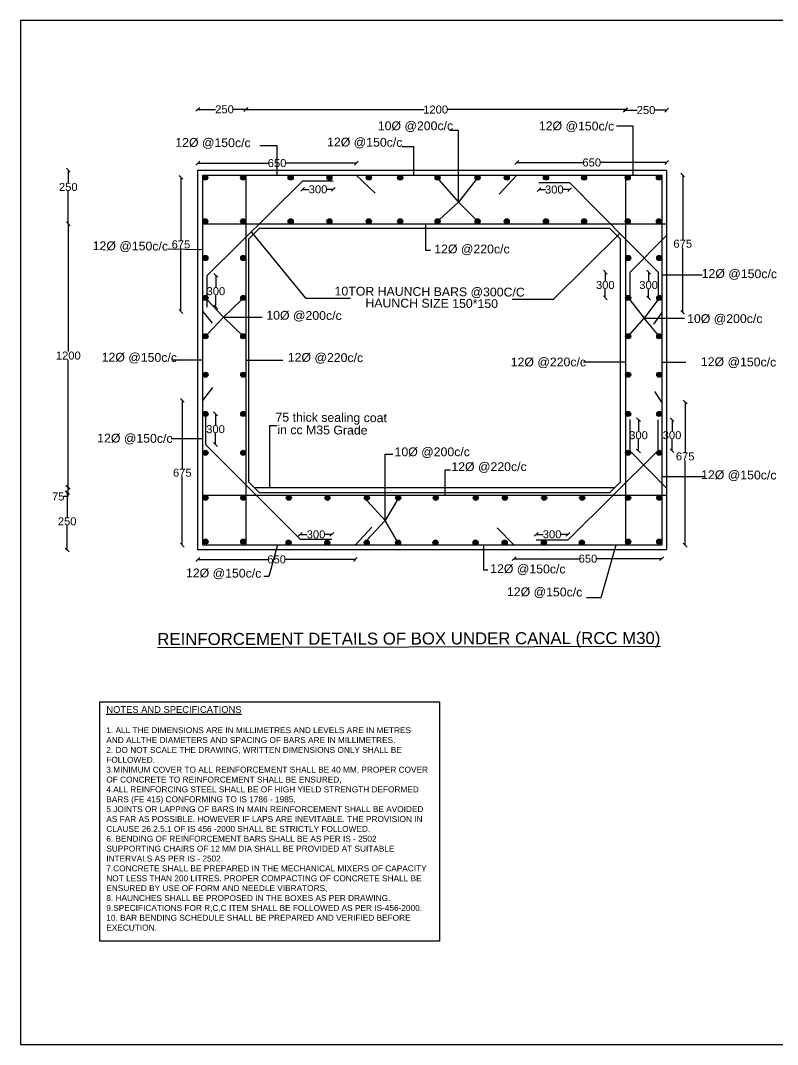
# Model space of a CAD drawing. Header units: millimetres. Extents: x 5124 to 6568637, y 2311 to 91879094.
# Drawn here: x 3724568 to 3743489, y 45933165 to 45958749 of the extents above; entities that cross this region are included whole.
import ezdxf

# ---------------------------------------------------------------- set-up
doc = ezdxf.new("R2010")
doc.units = ezdxf.units.MM
doc.header["$MEASUREMENT"] = 0
for name, color, linetype in [('DIMENSION', 7, 'Continuous'), ('DRAWING', 7, 'Continuous'), ('TEXT', 7, 'Continuous')]:
    doc.layers.add(name, color=color, linetype=linetype)
doc.styles.get("Standard").update_dxf_attribs({"font": 'arial.ttf', "height": 200})
doc.dimstyles.get("Standard").update_dxf_attribs({"dimtxt": 200, "dimasz": 110, "dimexe": 0.18, "dimexo": 0.0625, "dimgap": 0.09, "dimtad": 0, "dimtih": 1, "dimtoh": 1, "dimdec": 0, "dimzin": 0, "dimdsep": 46, "dimtxsty": 'Standard', "dimblk": 'OBLIQUE', "dimcen": 0.09, "dimse1": 1, "dimse2": 1, "dimadec": 0, "dimazin": 0, "dimtfac": 1, "dimtdec": 0, "dimtofl": 0, "dimtmove": 0, "dimatfit": 3, "dimfxl": 1, "dimtolj": 1, "dimtzin": 0, "dimarcsym": 0})

# ---------------------------------------------------------------- blocks, each defined once
blk = doc.blocks.new('_Oblique')
at = {"color": 0, "linetype": 'ByBlock', "lineweight": -2}
blk.add_line((-0.5, -0.5), (0.5, 0.5), dxfattribs=at)
blk = doc.blocks.new('*D65')
at = {"layer": 'Defpoints', "color": 0, "transparency": 16777216}
for p in [(3732960, 45955185), (3729002, 45955008), (3732960, 45954887)]:
    blk.add_point(p, dxfattribs=at)
at = {"layer": 'DIMENSION', "color": 0, "lineweight": -2, "transparency": 16777216}
for p, q in [((3729002, 45955185), (3730760, 45955185)), ((3732960, 45955185), (3731202, 45955185))]:
    blk.add_line(p, q, dxfattribs=at)
at = {"layer": 'DIMENSION', "color": 0, "lineweight": -2, "transparency": 16777216, "xscale": 95, "yscale": 95, "zscale": 95, "rotation": 180}
blk.add_blockref('_Oblique', (3729002, 45955185), dxfattribs=at)
at = {"layer": 'DIMENSION', "color": 0, "lineweight": -2, "transparency": 16777216, "xscale": 95, "yscale": 95, "zscale": 95}
blk.add_blockref('_Oblique', (3732960, 45955185), dxfattribs=at)
at = {"layer": 'DIMENSION', "color": 0, "transparency": 16777216, "insert": (3730981, 45955185), "char_height": 200, "attachment_point": 5}
blk.add_mtext('\\A1;650', dxfattribs=at)
blk = doc.blocks.new('*D66')
at = {"layer": 'Defpoints', "color": 0, "transparency": 16777216}
for p in [(3731622, 45954741), (3732387, 45954741), (3732387, 45954530)]:
    blk.add_point(p, dxfattribs=at)
at = {"layer": 'DIMENSION', "color": 0, "lineweight": -2, "transparency": 16777216}
for p, q in [((3731622, 45954530), (3731784, 45954530)), ((3732387, 45954530), (3732225, 45954530))]:
    blk.add_line(p, q, dxfattribs=at)
at = {"layer": 'DIMENSION', "color": 0, "lineweight": -2, "transparency": 16777216, "xscale": 95, "yscale": 95, "zscale": 95, "rotation": 180}
blk.add_blockref('_Oblique', (3731622, 45954530), dxfattribs=at)
at = {"layer": 'DIMENSION', "color": 0, "lineweight": -2, "transparency": 16777216, "xscale": 95, "yscale": 95, "zscale": 95}
blk.add_blockref('_Oblique', (3732387, 45954530), dxfattribs=at)
at = {"layer": 'DIMENSION', "color": 0, "transparency": 16777216, "insert": (3732005, 45954530), "char_height": 200, "attachment_point": 5}
blk.add_mtext('\\A1;300', dxfattribs=at)
blk = doc.blocks.new('*D67')
at = {"layer": 'Defpoints', "color": 0, "transparency": 16777216}
for p in [(3729124, 45954829), (3728579, 45951478), (3729124, 45951478)]:
    blk.add_point(p, dxfattribs=at)
at = {"layer": 'DIMENSION', "color": 0, "lineweight": -2, "transparency": 16777216}
for p, q in [((3728579, 45954829), (3728579, 45953256)), ((3728579, 45951478), (3728579, 45953051))]:
    blk.add_line(p, q, dxfattribs=at)
at = {"layer": 'DIMENSION', "color": 0, "lineweight": -2, "transparency": 16777216, "xscale": 95, "yscale": 95, "zscale": 95}
for p, rotation in [((3728579, 45954829), 90), ((3728579, 45951478), 270)]:
    blk.add_blockref('_Oblique', p, dxfattribs=dict(at, rotation=rotation))
at = {"layer": 'DIMENSION', "color": 0, "transparency": 16777216, "insert": (3728579, 45953154), "char_height": 200, "attachment_point": 5}
blk.add_mtext('\\A1;675', dxfattribs=at)
blk = doc.blocks.new('*D68')
at = {"layer": 'Defpoints', "color": 0, "transparency": 16777216}
for p in [(3729002, 45955008), (3725763, 45953668), (3729187, 45953668)]:
    blk.add_point(p, dxfattribs=at)
at = {"layer": 'DIMENSION', "color": 0, "lineweight": -2, "transparency": 16777216}
for p, q in [((3725763, 45955008), (3725763, 45954691)), ((3725763, 45953668), (3725763, 45954487))]:
    blk.add_line(p, q, dxfattribs=at)
at = {"layer": 'DIMENSION', "color": 0, "lineweight": -2, "transparency": 16777216, "xscale": 95, "yscale": 95, "zscale": 95}
for p, rotation in [((3725763, 45955008), 90), ((3725763, 45953668), 270)]:
    blk.add_blockref('_Oblique', p, dxfattribs=dict(at, rotation=rotation))
at = {"layer": 'DIMENSION', "color": 0, "transparency": 16777216, "insert": (3725763, 45954589), "char_height": 200, "attachment_point": 5}
blk.add_mtext('\\A1;250', dxfattribs=at)
blk = doc.blocks.new('*D69')
at = {"layer": 'Defpoints', "color": 0, "transparency": 16777216}
for p in [(3729124, 45953668), (3725763, 45947083), (3730410, 45947083)]:
    blk.add_point(p, dxfattribs=at)
at = {"layer": 'DIMENSION', "color": 0, "lineweight": -2, "transparency": 16777216}
for p, q in [((3725763, 45953668), (3725763, 45950478)), ((3725763, 45947083), (3725763, 45950274))]:
    blk.add_line(p, q, dxfattribs=at)
at = {"layer": 'DIMENSION', "color": 0, "lineweight": -2, "transparency": 16777216, "xscale": 95, "yscale": 95, "zscale": 95}
for p, rotation in [((3725763, 45953668), 90), ((3725763, 45947083), 270)]:
    blk.add_blockref('_Oblique', p, dxfattribs=dict(at, rotation=rotation))
at = {"layer": 'DIMENSION', "color": 0, "transparency": 16777216, "insert": (3725763, 45950376), "char_height": 200, "attachment_point": 5}
blk.add_mtext('\\A1;1200', dxfattribs=at)
blk = doc.blocks.new('*D70')
at = {"layer": 'Defpoints', "color": 0, "transparency": 16777216}
for p in [(3725749, 45946950), (3730692, 45947083), (3730692, 45946950)]:
    blk.add_point(p, dxfattribs=at)
at = {"layer": 'DIMENSION', "color": 0, "lineweight": -2, "transparency": 16777216}
for p, q in [((3725749, 45947083), (3725749, 45946950)), ((3725749, 45946950), (3725749, 45946855)), ((3725749, 45946855), (3725654, 45946855))]:
    blk.add_line(p, q, dxfattribs=at)
at = {"layer": 'DIMENSION', "color": 0, "lineweight": -2, "transparency": 16777216, "xscale": 95, "yscale": 95, "zscale": 95}
for p, rotation in [((3725749, 45947083), 90), ((3725749, 45946950), 270)]:
    blk.add_blockref('_Oblique', p, dxfattribs=dict(at, rotation=rotation))
at = {"layer": 'DIMENSION', "color": 0, "transparency": 16777216, "insert": (3725511, 45946855), "char_height": 200, "attachment_point": 5}
blk.add_mtext('\\A1;75', dxfattribs=at)
blk = doc.blocks.new('*D71')
at = {"layer": 'Defpoints', "color": 0, "transparency": 16777216}
for p in [(3730544, 45946950), (3725735, 45945521), (3730544, 45945521)]:
    blk.add_point(p, dxfattribs=at)
at = {"layer": 'DIMENSION', "color": 0, "lineweight": -2, "transparency": 16777216}
for p, q in [((3725735, 45946950), (3725735, 45946337)), ((3725735, 45945521), (3725735, 45946133))]:
    blk.add_line(p, q, dxfattribs=at)
at = {"layer": 'DIMENSION', "color": 0, "lineweight": -2, "transparency": 16777216, "xscale": 95, "yscale": 95, "zscale": 95}
for p, rotation in [((3725735, 45946950), 90), ((3725735, 45945521), 270)]:
    blk.add_blockref('_Oblique', p, dxfattribs=dict(at, rotation=rotation))
at = {"layer": 'DIMENSION', "color": 0, "transparency": 16777216, "insert": (3725735, 45946235), "char_height": 200, "attachment_point": 5}
blk.add_mtext('\\A1;250', dxfattribs=at)
blk = doc.blocks.new('*D72')
at = {"layer": 'Defpoints', "color": 0, "transparency": 16777216}
for p in [(3728613, 45949257), (3729124, 45949257), (3729124, 45945642)]:
    blk.add_point(p, dxfattribs=at)
at = {"layer": 'DIMENSION', "color": 0, "lineweight": -2, "transparency": 16777216}
for p, q in [((3728613, 45949257), (3728613, 45947552)), ((3728613, 45945642), (3728613, 45947347))]:
    blk.add_line(p, q, dxfattribs=at)
at = {"layer": 'DIMENSION', "color": 0, "lineweight": -2, "transparency": 16777216, "xscale": 95, "yscale": 95, "zscale": 95}
for p, rotation in [((3728613, 45949257), 90), ((3728613, 45945642), 270)]:
    blk.add_blockref('_Oblique', p, dxfattribs=dict(at, rotation=rotation))
at = {"layer": 'DIMENSION', "color": 0, "transparency": 16777216, "insert": (3728613, 45947449), "char_height": 200, "attachment_point": 5}
blk.add_mtext('\\A1;675', dxfattribs=at)
blk = doc.blocks.new('*D73')
at = {"layer": 'Defpoints', "color": 0, "transparency": 16777216}
for p in [(3729191, 45948920), (3729191, 45948154), (3729443, 45948154)]:
    blk.add_point(p, dxfattribs=at)
at = {"layer": 'DIMENSION', "color": 0, "lineweight": -2, "transparency": 16777216}
for p, q in [((3729443, 45948920), (3729443, 45948639)), ((3729443, 45948154), (3729443, 45948435))]:
    blk.add_line(p, q, dxfattribs=at)
at = {"layer": 'DIMENSION', "color": 0, "lineweight": -2, "transparency": 16777216, "xscale": 95, "yscale": 95, "zscale": 95}
for p, rotation in [((3729443, 45948920), 90), ((3729443, 45948154), 270)]:
    blk.add_blockref('_Oblique', p, dxfattribs=dict(at, rotation=rotation))
at = {"layer": 'DIMENSION', "color": 0, "transparency": 16777216, "insert": (3729443, 45948537), "char_height": 200, "attachment_point": 5}
blk.add_mtext('\\A1;300', dxfattribs=at)
blk = doc.blocks.new('*D74')
at = {"layer": 'Defpoints', "color": 0, "transparency": 16777216}
for p in [(3729002, 45945521), (3732937, 45945521), (3732937, 45945284)]:
    blk.add_point(p, dxfattribs=at)
at = {"layer": 'DIMENSION', "color": 0, "lineweight": -2, "transparency": 16777216}
for p, q in [((3729002, 45945284), (3730749, 45945284)), ((3732937, 45945284), (3731191, 45945284))]:
    blk.add_line(p, q, dxfattribs=at)
at = {"layer": 'DIMENSION', "color": 0, "lineweight": -2, "transparency": 16777216, "xscale": 95, "yscale": 95, "zscale": 95, "rotation": 180}
blk.add_blockref('_Oblique', (3729002, 45945284), dxfattribs=at)
at = {"layer": 'DIMENSION', "color": 0, "lineweight": -2, "transparency": 16777216, "xscale": 95, "yscale": 95, "zscale": 95}
blk.add_blockref('_Oblique', (3732937, 45945284), dxfattribs=at)
at = {"layer": 'DIMENSION', "color": 0, "transparency": 16777216, "insert": (3730970, 45945284), "char_height": 200, "attachment_point": 5}
blk.add_mtext('\\A1;650', dxfattribs=at)
blk = doc.blocks.new('*D75')
at = {"layer": 'Defpoints', "color": 0, "transparency": 16777216}
for p in [(3731560, 45945789), (3732349, 45945909), (3732349, 45945789)]:
    blk.add_point(p, dxfattribs=at)
at = {"layer": 'DIMENSION', "color": 0, "lineweight": -2, "transparency": 16777216}
for p, q in [((3731560, 45945909), (3731734, 45945909)), ((3732349, 45945909), (3732175, 45945909))]:
    blk.add_line(p, q, dxfattribs=at)
at = {"layer": 'DIMENSION', "color": 0, "lineweight": -2, "transparency": 16777216, "xscale": 95, "yscale": 95, "zscale": 95, "rotation": 180}
blk.add_blockref('_Oblique', (3731560, 45945909), dxfattribs=at)
at = {"layer": 'DIMENSION', "color": 0, "lineweight": -2, "transparency": 16777216, "xscale": 95, "yscale": 95, "zscale": 95}
blk.add_blockref('_Oblique', (3732349, 45945909), dxfattribs=at)
at = {"layer": 'DIMENSION', "color": 0, "transparency": 16777216, "insert": (3731955, 45945909), "char_height": 200, "attachment_point": 5}
blk.add_mtext('\\A1;300', dxfattribs=at)
blk = doc.blocks.new('*D76')
at = {"layer": 'Defpoints', "color": 0, "transparency": 16777216}
for p in [(3729233, 45952382), (3729233, 45951587), (3729452, 45951587)]:
    blk.add_point(p, dxfattribs=at)
at = {"layer": 'DIMENSION', "color": 0, "lineweight": -2, "transparency": 16777216}
for p, q in [((3729452, 45952382), (3729452, 45952087)), ((3729452, 45951587), (3729452, 45951882))]:
    blk.add_line(p, q, dxfattribs=at)
at = {"layer": 'DIMENSION', "color": 0, "lineweight": -2, "transparency": 16777216, "xscale": 95, "yscale": 95, "zscale": 95}
for p, rotation in [((3729452, 45952382), 90), ((3729452, 45951587), 270)]:
    blk.add_blockref('_Oblique', p, dxfattribs=dict(at, rotation=rotation))
at = {"layer": 'DIMENSION', "color": 0, "transparency": 16777216, "insert": (3729452, 45951985), "char_height": 200, "attachment_point": 5}
blk.add_mtext('\\A1;300', dxfattribs=at)
blk = doc.blocks.new('*D77')
at = {"layer": 'Defpoints', "color": 0, "transparency": 16777216}
for p in [(3737527, 45954698), (3738293, 45954698), (3738293, 45954524)]:
    blk.add_point(p, dxfattribs=at)
at = {"layer": 'DIMENSION', "color": 0, "lineweight": -2, "transparency": 16777216}
for p, q in [((3737527, 45954524), (3737689, 45954524)), ((3738293, 45954524), (3738131, 45954524))]:
    blk.add_line(p, q, dxfattribs=at)
at = {"layer": 'DIMENSION', "color": 0, "lineweight": -2, "transparency": 16777216, "xscale": 95, "yscale": 95, "zscale": 95, "rotation": 180}
blk.add_blockref('_Oblique', (3737527, 45954524), dxfattribs=at)
at = {"layer": 'DIMENSION', "color": 0, "lineweight": -2, "transparency": 16777216, "xscale": 95, "yscale": 95, "zscale": 95}
blk.add_blockref('_Oblique', (3738293, 45954524), dxfattribs=at)
at = {"layer": 'DIMENSION', "color": 0, "transparency": 16777216, "insert": (3737910, 45954524), "char_height": 200, "attachment_point": 5}
blk.add_mtext('\\A1;300', dxfattribs=at)
blk = doc.blocks.new('*D78')
at = {"layer": 'Defpoints', "color": 0, "transparency": 16777216}
for p in [(3740717, 45955200), (3736975, 45954887), (3740717, 45955008)]:
    blk.add_point(p, dxfattribs=at)
at = {"layer": 'DIMENSION', "color": 0, "lineweight": -2, "transparency": 16777216}
for p, q in [((3736975, 45955200), (3738625, 45955200)), ((3740717, 45955200), (3739068, 45955200))]:
    blk.add_line(p, q, dxfattribs=at)
at = {"layer": 'DIMENSION', "color": 0, "lineweight": -2, "transparency": 16777216, "xscale": 95, "yscale": 95, "zscale": 95, "rotation": 180}
blk.add_blockref('_Oblique', (3736975, 45955200), dxfattribs=at)
at = {"layer": 'DIMENSION', "color": 0, "lineweight": -2, "transparency": 16777216, "xscale": 95, "yscale": 95, "zscale": 95}
blk.add_blockref('_Oblique', (3740717, 45955200), dxfattribs=at)
at = {"layer": 'DIMENSION', "color": 0, "transparency": 16777216, "insert": (3738846, 45955200), "char_height": 200, "attachment_point": 5}
blk.add_mtext('\\A1;650', dxfattribs=at)
blk = doc.blocks.new('*D79')
at = {"layer": 'Defpoints', "color": 0, "transparency": 16777216}
for p in [(3740596, 45954887), (3740596, 45951456), (3741120, 45951456)]:
    blk.add_point(p, dxfattribs=at)
at = {"layer": 'DIMENSION', "color": 0, "lineweight": -2, "transparency": 16777216}
for p, q in [((3741120, 45954887), (3741120, 45953274)), ((3741120, 45951456), (3741120, 45953069))]:
    blk.add_line(p, q, dxfattribs=at)
at = {"layer": 'DIMENSION', "color": 0, "lineweight": -2, "transparency": 16777216, "xscale": 95, "yscale": 95, "zscale": 95}
for p, rotation in [((3741120, 45954887), 90), ((3741120, 45951456), 270)]:
    blk.add_blockref('_Oblique', p, dxfattribs=dict(at, rotation=rotation))
at = {"layer": 'DIMENSION', "color": 0, "transparency": 16777216, "insert": (3741120, 45953171), "char_height": 200, "attachment_point": 5}
blk.add_mtext('\\A1;675', dxfattribs=at)
blk = doc.blocks.new('*D80')
at = {"layer": 'Defpoints', "color": 0, "transparency": 16777216}
for p in [(3739797, 45948776), (3739799, 45947995), (3740015, 45947995)]:
    blk.add_point(p, dxfattribs=at)
at = {"layer": 'DIMENSION', "color": 0, "lineweight": -2, "transparency": 16777216}
for p, q in [((3740015, 45948776), (3740015, 45948488)), ((3740015, 45947995), (3740015, 45948283))]:
    blk.add_line(p, q, dxfattribs=at)
at = {"layer": 'DIMENSION', "color": 0, "lineweight": -2, "transparency": 16777216, "xscale": 95, "yscale": 95, "zscale": 95}
for p, rotation in [((3740015, 45948776), 90), ((3740015, 45947995), 270)]:
    blk.add_blockref('_Oblique', p, dxfattribs=dict(at, rotation=rotation))
at = {"layer": 'DIMENSION', "color": 0, "transparency": 16777216, "insert": (3740015, 45948386), "char_height": 200, "attachment_point": 5}
blk.add_mtext('\\A1;300', dxfattribs=at)
blk = doc.blocks.new('*D81')
at = {"layer": 'Defpoints', "color": 0, "transparency": 16777216}
for p in [(3740496, 45948775), (3740494, 45947999), (3740852, 45947999)]:
    blk.add_point(p, dxfattribs=at)
at = {"layer": 'DIMENSION', "color": 0, "lineweight": -2, "transparency": 16777216}
for p, q in [((3740852, 45948775), (3740852, 45948489)), ((3740852, 45947999), (3740852, 45948285))]:
    blk.add_line(p, q, dxfattribs=at)
at = {"layer": 'DIMENSION', "color": 0, "lineweight": -2, "transparency": 16777216, "xscale": 95, "yscale": 95, "zscale": 95}
for p, rotation in [((3740852, 45948775), 90), ((3740852, 45947999), 270)]:
    blk.add_blockref('_Oblique', p, dxfattribs=dict(at, rotation=rotation))
at = {"layer": 'DIMENSION', "color": 0, "transparency": 16777216, "insert": (3740852, 45948387), "char_height": 200, "attachment_point": 5}
blk.add_mtext('\\A1;300', dxfattribs=at)
blk = doc.blocks.new('*D82')
at = {"layer": 'Defpoints', "color": 0, "transparency": 16777216}
for p in [(3740596, 45949215), (3740596, 45945642), (3741181, 45945642)]:
    blk.add_point(p, dxfattribs=at)
at = {"layer": 'DIMENSION', "color": 0, "lineweight": -2, "transparency": 16777216}
for p, q in [((3741181, 45949215), (3741181, 45947959)), ((3741181, 45945642), (3741181, 45947755))]:
    blk.add_line(p, q, dxfattribs=at)
at = {"layer": 'DIMENSION', "color": 0, "lineweight": -2, "transparency": 16777216, "xscale": 95, "yscale": 95, "zscale": 95}
for p, rotation in [((3741181, 45949215), 90), ((3741181, 45945642), 270)]:
    blk.add_blockref('_Oblique', p, dxfattribs=dict(at, rotation=rotation))
at = {"layer": 'DIMENSION', "color": 0, "transparency": 16777216, "insert": (3741181, 45947857), "char_height": 200, "attachment_point": 5}
blk.add_mtext('\\A1;675', dxfattribs=at)
blk = doc.blocks.new('*D83')
at = {"layer": 'Defpoints', "color": 0, "transparency": 16777216}
for p in [(3736907, 45945642), (3740596, 45945642), (3740596, 45945302)]:
    blk.add_point(p, dxfattribs=at)
at = {"layer": 'DIMENSION', "color": 0, "lineweight": -2, "transparency": 16777216}
for p, q in [((3736907, 45945302), (3738530, 45945302)), ((3740596, 45945302), (3738973, 45945302))]:
    blk.add_line(p, q, dxfattribs=at)
at = {"layer": 'DIMENSION', "color": 0, "lineweight": -2, "transparency": 16777216, "xscale": 95, "yscale": 95, "zscale": 95, "rotation": 180}
blk.add_blockref('_Oblique', (3736907, 45945302), dxfattribs=at)
at = {"layer": 'DIMENSION', "color": 0, "lineweight": -2, "transparency": 16777216, "xscale": 95, "yscale": 95, "zscale": 95}
blk.add_blockref('_Oblique', (3740596, 45945302), dxfattribs=at)
at = {"layer": 'DIMENSION', "color": 0, "transparency": 16777216, "insert": (3738751, 45945302), "char_height": 200, "attachment_point": 5}
blk.add_mtext('\\A1;650', dxfattribs=at)
blk = doc.blocks.new('*D84')
at = {"layer": 'Defpoints', "color": 0, "transparency": 16777216}
for p in [(3737457, 45945765), (3738252, 45945911), (3738252, 45945765)]:
    blk.add_point(p, dxfattribs=at)
at = {"layer": 'DIMENSION', "color": 0, "lineweight": -2, "transparency": 16777216}
for p, q in [((3737457, 45945911), (3737634, 45945911)), ((3738252, 45945911), (3738075, 45945911))]:
    blk.add_line(p, q, dxfattribs=at)
at = {"layer": 'DIMENSION', "color": 0, "lineweight": -2, "transparency": 16777216, "xscale": 95, "yscale": 95, "zscale": 95, "rotation": 180}
blk.add_blockref('_Oblique', (3737457, 45945911), dxfattribs=at)
at = {"layer": 'DIMENSION', "color": 0, "lineweight": -2, "transparency": 16777216, "xscale": 95, "yscale": 95, "zscale": 95}
blk.add_blockref('_Oblique', (3738252, 45945911), dxfattribs=at)
at = {"layer": 'DIMENSION', "color": 0, "transparency": 16777216, "insert": (3737855, 45945911), "char_height": 200, "attachment_point": 5}
blk.add_mtext('\\A1;300', dxfattribs=at)
blk = doc.blocks.new('*D85')
at = {"layer": 'Defpoints', "color": 0, "transparency": 16777216}
for p in [(3730201, 45956529), (3729002, 45955008), (3730201, 45954887)]:
    blk.add_point(p, dxfattribs=at)
at = {"layer": 'DIMENSION', "color": 0, "lineweight": -2, "transparency": 16777216}
for p, q in [((3729002, 45956529), (3729446, 45956529)), ((3730201, 45956529), (3729891, 45956529))]:
    blk.add_line(p, q, dxfattribs=at)
at = {"layer": 'DIMENSION', "color": 0, "lineweight": -2, "transparency": 16777216, "xscale": 95, "yscale": 95, "zscale": 95, "rotation": 180}
blk.add_blockref('_Oblique', (3729002, 45956529), dxfattribs=at)
at = {"layer": 'DIMENSION', "color": 0, "lineweight": -2, "transparency": 16777216, "xscale": 95, "yscale": 95, "zscale": 95}
blk.add_blockref('_Oblique', (3730201, 45956529), dxfattribs=at)
at = {"layer": 'DIMENSION', "color": 0, "transparency": 16777216, "insert": (3729668, 45956529), "char_height": 200, "attachment_point": 5}
blk.add_mtext('\\A1;250', dxfattribs=at)
blk = doc.blocks.new('*D86')
at = {"layer": 'Defpoints', "color": 0, "transparency": 16777216}
for p in [(3739689, 45956523), (3730201, 45954887), (3739689, 45954887)]:
    blk.add_point(p, dxfattribs=at)
at = {"layer": 'DIMENSION', "color": 0, "lineweight": -2, "transparency": 16777216}
for p, q in [((3730201, 45956523), (3734656, 45956523)), ((3739689, 45956523), (3735234, 45956523))]:
    blk.add_line(p, q, dxfattribs=at)
at = {"layer": 'DIMENSION', "color": 0, "lineweight": -2, "transparency": 16777216, "xscale": 95, "yscale": 95, "zscale": 95, "rotation": 180}
blk.add_blockref('_Oblique', (3730201, 45956523), dxfattribs=at)
at = {"layer": 'DIMENSION', "color": 0, "lineweight": -2, "transparency": 16777216, "xscale": 95, "yscale": 95, "zscale": 95}
blk.add_blockref('_Oblique', (3739689, 45956523), dxfattribs=at)
at = {"layer": 'DIMENSION', "color": 0, "transparency": 16777216, "insert": (3734945, 45956523), "char_height": 200, "attachment_point": 5}
blk.add_mtext('\\A1;1200', dxfattribs=at)
blk = doc.blocks.new('*D87')
at = {"layer": 'Defpoints', "color": 0, "transparency": 16777216}
for p in [(3739689, 45956523), (3740717, 45956510), (3740717, 45955008)]:
    blk.add_point(p, dxfattribs=at)
at = {"layer": 'DIMENSION', "color": 0, "lineweight": -2, "transparency": 16777216}
for p, q in [((3739689, 45956510), (3739981, 45956510)), ((3740717, 45956510), (3740426, 45956510))]:
    blk.add_line(p, q, dxfattribs=at)
at = {"layer": 'DIMENSION', "color": 0, "lineweight": -2, "transparency": 16777216, "xscale": 95, "yscale": 95, "zscale": 95, "rotation": 180}
blk.add_blockref('_Oblique', (3739689, 45956510), dxfattribs=at)
at = {"layer": 'DIMENSION', "color": 0, "lineweight": -2, "transparency": 16777216, "xscale": 95, "yscale": 95, "zscale": 95}
blk.add_blockref('_Oblique', (3740717, 45956510), dxfattribs=at)
at = {"layer": 'DIMENSION', "color": 0, "transparency": 16777216, "insert": (3740203, 45956510), "char_height": 200, "attachment_point": 5}
blk.add_mtext('\\A1;250', dxfattribs=at)
blk = doc.blocks.new('*D111')
at = {"layer": 'Defpoints', "color": 0, "transparency": 16777216}
for p in [(3739803, 45952461), (3739184, 45951819), (3739820, 45951819)]:
    blk.add_point(p, dxfattribs=at)
at = {"layer": 'DIMENSION', "color": 0, "lineweight": -2, "transparency": 16777216}
for p, q in [((3739184, 45952461), (3739184, 45952242)), ((3739184, 45951819), (3739184, 45952038))]:
    blk.add_line(p, q, dxfattribs=at)
at = {"layer": 'DIMENSION', "color": 0, "lineweight": -2, "transparency": 16777216, "xscale": 95, "yscale": 95, "zscale": 95}
for p, rotation in [((3739184, 45952461), 90), ((3739184, 45951819), 270)]:
    blk.add_blockref('_Oblique', p, dxfattribs=dict(at, rotation=rotation))
at = {"layer": 'DIMENSION', "color": 0, "transparency": 16777216, "insert": (3739184, 45952140), "char_height": 200, "attachment_point": 5}
blk.add_mtext('\\A1;300', dxfattribs=at)
blk = doc.blocks.new('*D112')
at = {"layer": 'Defpoints', "color": 0, "transparency": 16777216}
for p in [(3740508, 45952461), (3740267, 45951818), (3740469, 45951818)]:
    blk.add_point(p, dxfattribs=at)
at = {"layer": 'DIMENSION', "color": 0, "lineweight": -2, "transparency": 16777216}
for p, q in [((3740267, 45952461), (3740267, 45952241)), ((3740267, 45951818), (3740267, 45952037))]:
    blk.add_line(p, q, dxfattribs=at)
at = {"layer": 'DIMENSION', "color": 0, "lineweight": -2, "transparency": 16777216, "xscale": 95, "yscale": 95, "zscale": 95}
for p, rotation in [((3740267, 45952461), 90), ((3740267, 45951818), 270)]:
    blk.add_blockref('_Oblique', p, dxfattribs=dict(at, rotation=rotation))
at = {"layer": 'DIMENSION', "color": 0, "transparency": 16777216, "insert": (3740267, 45952139), "char_height": 200, "attachment_point": 5}
blk.add_mtext('\\A1;300', dxfattribs=at)

msp = doc.modelspace()

# ---------------------------------------------------------------- hatches: boundary and pattern name
at = {"layer": 'DRAWING'}
for points in [[(3729188.1, 45954886.6), (3729186.9, 45954886.6, 0.4115362), (3729123.8, 45954823, 1), (3729251.1, 45954823, 0.4115362)], [(3730134.4, 45954886.6), (3730133.3, 45954886.6, 0.4115362), (3730070.2, 45954823, 1), (3730197.5, 45954823, 0.4115362)], [(3731321.6, 45954886.6), (3731320.5, 45954886.6, 0.4115362), (3731257.4, 45954823, 1), (3731384.7, 45954823, 0.4115362)], [(3732288.4, 45954886.6), (3732287.2, 45954886.6, 0.4115362), (3732224.2, 45954823, 1), (3732351.5, 45954823, 0.4115362)], [(3733274.4, 45954886.6), (3733273.2, 45954886.6, 0.4115362), (3733210.2, 45954823, 1), (3733337.4, 45954823, 0.4115362)], [(3734058.3, 45954886.6), (3734057.1, 45954886.6, 0.4115362), (3733994, 45954823, 1), (3734121.3, 45954823, 0.4115362)], [(3734993, 45954886.6), (3734991.8, 45954886.6, 0.4115362), (3734928.8, 45954823, 1), (3735056.1, 45954823, 0.4115362)], [(3735994.8, 45954886.6), (3735993.7, 45954886.6, 0.4115362), (3735930.6, 45954823, 1), (3736057.9, 45954823, 0.4115362)], [(3736722.3, 45954886.6), (3736721.1, 45954886.6, 0.4115362), (3736658, 45954823, 1), (3736785.3, 45954823, 0.4115362)], [(3737703.1, 45954886.6), (3737702, 45954886.6, 0.4115362), (3737638.9, 45954823, 1), (3737766.2, 45954823, 0.4115362)], [(3738654.7, 45954886.6), (3738653.5, 45954886.6, 0.4115362), (3738590.4, 45954823, 1), (3738717.7, 45954823, 0.4115362)], [(3739746, 45954886.6), (3739744.8, 45954886.6, 0.4115362), (3739681.7, 45954823, 1), (3739809, 45954823, 0.4115362)], [(3740525.6, 45954886.6), (3740524.5, 45954886.6, 0.4115362), (3740461.4, 45954823, 1), (3740588.7, 45954823, 0.4115362)], [(3729188.1, 45953795.7), (3729186.9, 45953795.7, 0.4115362), (3729123.8, 45953732.1, 1), (3729251.1, 45953732.1, 0.4115362)], [(3730134.4, 45953795.7), (3730133.3, 45953795.7, 0.4115362), (3730070.2, 45953732.1, 1), (3730197.5, 45953732.1, 0.4115362)], [(3731321.6, 45953795.7), (3731320.5, 45953795.7, 0.4115362), (3731257.4, 45953732.1, 1), (3731384.7, 45953732.1, 0.4115362)], [(3732288.4, 45953795.7), (3732287.2, 45953795.7, 0.4115362), (3732224.2, 45953732.1, 1), (3732351.5, 45953732.1, 0.4115362)], [(3733274.4, 45953795.7), (3733273.2, 45953795.7, 0.4115362), (3733210.2, 45953732.1, 1), (3733337.4, 45953732.1, 0.4115362)], [(3734058.3, 45953795.7), (3734057.1, 45953795.7, 0.4115362), (3733994, 45953732.1, 1), (3734121.3, 45953732.1, 0.4115362)], [(3734993, 45953795.7), (3734991.8, 45953795.7, 0.4115362), (3734928.8, 45953732.1, 1), (3735056.1, 45953732.1, 0.4115362)], [(3735994.8, 45953795.7), (3735993.7, 45953795.7, 0.4115362), (3735930.6, 45953732.1, 1), (3736057.9, 45953732.1, 0.4115362)], [(3736722.3, 45953795.7), (3736721.1, 45953795.7, 0.4115362), (3736658, 45953732.1, 1), (3736785.3, 45953732.1, 0.4115362)], [(3737703.1, 45953795.7), (3737702, 45953795.7, 0.4115362), (3737638.9, 45953732.1, 1), (3737766.2, 45953732.1, 0.4115362)], [(3738654.7, 45953795.7), (3738653.5, 45953795.7, 0.4115362), (3738590.4, 45953732.1, 1), (3738717.7, 45953732.1, 0.4115362)], [(3739746, 45953795.7), (3739744.8, 45953795.7, 0.4115362), (3739681.7, 45953732.1, 1), (3739809, 45953732.1, 0.4115362)], [(3740525.6, 45953795.7), (3740524.5, 45953795.7, 0.4115362), (3740461.4, 45953732.1, 1), (3740588.7, 45953732.1, 0.4115362)], [(3729192.1, 45952878.9), (3729190.9, 45952878.9, 0.4115362), (3729127.8, 45952815.2, 1), (3729255.1, 45952815.2, 0.4115362)], [(3730138.4, 45952878.9), (3730137.2, 45952878.9, 0.4115362), (3730074.2, 45952815.2, 1), (3730201.5, 45952815.2, 0.4115362)], [(3739756.9, 45952878.9), (3739755.8, 45952878.9, 0.4115362), (3739692.7, 45952815.2, 1), (3739820, 45952815.2, 0.4115362)], [(3740532.9, 45952878.9), (3740531.7, 45952878.9, 0.4115362), (3740468.6, 45952815.2, 1), (3740595.9, 45952815.2, 0.4115362)], [(3729192.1, 45951881.2), (3729190.9, 45951881.2, 0.4115362), (3729127.8, 45951817.6, 1), (3729255.1, 45951817.6, 0.4115362)], [(3730138.4, 45951881.2), (3730137.2, 45951881.2, 0.4115362), (3730074.2, 45951817.6, 1), (3730201.5, 45951817.6, 0.4115362)], [(3739756.9, 45951881.2), (3739755.8, 45951881.2, 0.4115362), (3739692.7, 45951817.6, 1), (3739820, 45951817.6, 0.4115362)], [(3740532.9, 45951881.2), (3740531.7, 45951881.2, 0.4115362), (3740468.6, 45951817.6, 1), (3740595.9, 45951817.6, 0.4115362)], [(3729192.1, 45950923.7), (3729190.9, 45950923.7, 0.4115362), (3729127.8, 45950860.1, 1), (3729255.1, 45950860.1, 0.4115362)], [(3730138.4, 45950923.7), (3730137.2, 45950923.7, 0.4115362), (3730074.2, 45950860.1, 1), (3730201.5, 45950860.1, 0.4115362)], [(3739756.9, 45950923.7), (3739755.8, 45950923.7, 0.4115362), (3739692.7, 45950860.1, 1), (3739820, 45950860.1, 0.4115362)], [(3740532.9, 45950923.7), (3740531.7, 45950923.7, 0.4115362), (3740468.6, 45950860.1, 1), (3740595.9, 45950860.1, 0.4115362)], [(3729192.1, 45949962.5), (3729190.9, 45949962.5, 0.4115362), (3729127.8, 45949898.8, 1), (3729255.1, 45949898.8, 0.4115362)], [(3730138.4, 45949962.5), (3730137.2, 45949962.5, 0.4115362), (3730074.2, 45949898.8, 1), (3730201.5, 45949898.8, 0.4115362)], [(3739756.9, 45949962.5), (3739755.8, 45949962.5, 0.4115362), (3739692.7, 45949898.8, 1), (3739820, 45949898.8, 0.4115362)], [(3740532.9, 45949962.5), (3740531.7, 45949962.5, 0.4115362), (3740468.6, 45949898.8, 1), (3740595.9, 45949898.8, 0.4115362)], [(3729192.1, 45948983.5), (3729190.9, 45948983.5, 0.4115362), (3729127.8, 45948919.9, 1), (3729255.1, 45948919.9, 0.4115362)], [(3730138.4, 45948983.5), (3730137.2, 45948983.5, 0.4115362), (3730074.2, 45948919.9, 1), (3730201.5, 45948919.9, 0.4115362)], [(3739756.9, 45948983.5), (3739755.8, 45948983.5, 0.4115362), (3739692.7, 45948919.9, 1), (3739820, 45948919.9, 0.4115362)], [(3740532.9, 45948983.5), (3740531.7, 45948983.5, 0.4115362), (3740468.6, 45948919.9, 1), (3740595.9, 45948919.9, 0.4115362)], [(3729192.1, 45948011.4), (3729190.9, 45948011.4, 0.4115362), (3729127.8, 45947947.8, 1), (3729255.1, 45947947.8, 0.4115362)], [(3730138.4, 45948011.4), (3730137.2, 45948011.4, 0.4115362), (3730074.2, 45947947.8, 1), (3730201.5, 45947947.8, 0.4115362)], [(3739756.9, 45948011.4), (3739755.8, 45948011.4, 0.4115362), (3739692.7, 45947947.8, 1), (3739820, 45947947.8, 0.4115362)], [(3740532.9, 45948011.4), (3740531.7, 45948011.4, 0.4115362), (3740468.6, 45947947.8, 1), (3740595.9, 45947947.8, 0.4115362)], [(3729192.1, 45946886.7), (3729190.9, 45946886.7, 0.4115362), (3729127.8, 45946823.1, 1), (3729255.1, 45946823.1, 0.4115362)], [(3730138.4, 45946886.7), (3730137.2, 45946886.7, 0.4115362), (3730074.2, 45946823.1, 1), (3730201.5, 45946823.1, 0.4115362)], [(3731275.1, 45946886.3), (3731274, 45946886.3, 0.4115362), (3731210.9, 45946822.7, 1), (3731338.2, 45946822.7, 0.4115362)], [(3732241.9, 45946886.3), (3732240.7, 45946886.3, 0.4115362), (3732177.6, 45946822.7, 1), (3732304.9, 45946822.7, 0.4115362)], [(3733227.9, 45946886.3), (3733226.7, 45946886.3, 0.4115362), (3733163.6, 45946822.7, 1), (3733290.9, 45946822.7, 0.4115362)], [(3734011.7, 45946886.3), (3734010.6, 45946886.3, 0.4115362), (3733947.5, 45946822.7, 1), (3734074.8, 45946822.7, 0.4115362)], [(3734946.5, 45946886.3), (3734945.3, 45946886.3, 0.4115362), (3734882.3, 45946822.7, 1), (3735009.6, 45946822.7, 0.4115362)], [(3735948.3, 45946886.3), (3735947.2, 45946886.3, 0.4115362), (3735884.1, 45946822.7, 1), (3736011.4, 45946822.7, 0.4115362)], [(3736675.8, 45946886.3), (3736674.6, 45946886.3, 0.4115362), (3736611.5, 45946822.7, 1), (3736738.8, 45946822.7, 0.4115362)], [(3737656.6, 45946886.3), (3737655.5, 45946886.3, 0.4115362), (3737592.4, 45946822.7, 1), (3737719.7, 45946822.7, 0.4115362)], [(3738608.2, 45946886.3), (3738607, 45946886.3, 0.4115362), (3738543.9, 45946822.7, 1), (3738671.2, 45946822.7, 0.4115362)], [(3739756.9, 45946886.7), (3739755.8, 45946886.7, 0.4115362), (3739692.7, 45946823.1, 1), (3739820, 45946823.1, 0.4115362)], [(3740532.9, 45946886.7), (3740531.7, 45946886.7, 0.4115362), (3740468.6, 45946823.1, 1), (3740595.9, 45946823.1, 0.4115362)], [(3729192.1, 45945792.7), (3729190.9, 45945792.7, 0.4115362), (3729127.8, 45945729.1, 1), (3729255.1, 45945729.1, 0.4115362)], [(3730138.4, 45945792.7), (3730137.2, 45945792.7, 0.4115362), (3730074.2, 45945729.1, 1), (3730201.5, 45945729.1, 0.4115362)], [(3731269.4, 45945769.5), (3731268.2, 45945769.5, 0.4115362), (3731205.2, 45945705.8, 1), (3731332.5, 45945705.8, 0.4115362)], [(3732236.2, 45945769.5), (3732235, 45945769.5, 0.4115362), (3732171.9, 45945705.8, 1), (3732299.2, 45945705.8, 0.4115362)], [(3733222.2, 45945769.5), (3733221, 45945769.5, 0.4115362), (3733157.9, 45945705.8, 1), (3733285.2, 45945705.8, 0.4115362)], [(3734006, 45945769.5), (3734004.9, 45945769.5, 0.4115362), (3733941.8, 45945705.8, 1), (3734069.1, 45945705.8, 0.4115362)], [(3734940.8, 45945769.5), (3734939.6, 45945769.5, 0.4115362), (3734876.6, 45945705.8, 1), (3735003.8, 45945705.8, 0.4115362)], [(3735942.6, 45945769.5), (3735941.4, 45945769.5, 0.4115362), (3735878.4, 45945705.8, 1), (3736005.7, 45945705.8, 0.4115362)], [(3736670, 45945769.5), (3736668.9, 45945769.5, 0.4115362), (3736605.8, 45945705.8, 1), (3736733.1, 45945705.8, 0.4115362)], [(3737650.9, 45945769.5), (3737649.7, 45945769.5, 0.4115362), (3737586.7, 45945705.8, 1), (3737714, 45945705.8, 0.4115362)], [(3738602.4, 45945769.5), (3738601.3, 45945769.5, 0.4115362), (3738538.2, 45945705.8, 1), (3738665.5, 45945705.8, 0.4115362)], [(3739756.9, 45945792.7), (3739755.8, 45945792.7, 0.4115362), (3739692.7, 45945729.1, 1), (3739820, 45945729.1, 0.4115362)], [(3740532.9, 45945792.7), (3740531.7, 45945792.7, 0.4115362), (3740468.6, 45945729.1, 1), (3740595.9, 45945729.1, 0.4115362)]]:
    msp.add_hatch(color=256, dxfattribs=at).paths.add_polyline_path(points)

# ---------------------------------------------------------------- linework, layer by layer
at = {"layer": 'DIMENSION'}
for points in [[(3740595.9, 45951456.4), (3740389.9, 45951165.4)], [(3739796.7, 45948776.1), (3739799, 45947995)]]:
    msp.add_lwpolyline(points, dxfattribs=at)
at = {"layer": 'DRAWING'}
for points in [[(3763460.4, 45958749.1), (3724568.2, 45958749.1), (3724568.2, 45933164.6), (3763460.4, 45933164.6)], [(3729002.3, 45955008.2), (3740717.5, 45955008.2), (3740717.5, 45945520.6), (3729002.3, 45945520.6)], [(3729123.8, 45954886.6), (3740595.9, 45954886.6), (3740595.9, 45945642.2), (3729123.8, 45945642.2)], [(3730544.2, 45953563.7), (3739291.6, 45953563.7), (3739559.1, 45953296.2), (3739559.1, 45947217.1), (3739291.6, 45946949.5), (3730544.2, 45946949.5), (3730276.6, 45947217.1), (3730276.6, 45953296.2)], [(3726552.6, 45941725.2), (3735036.9, 45941725.2), (3735036.9, 45935748.6), (3726552.6, 45935748.6)]]:
    msp.add_lwpolyline(points, close=True, dxfattribs=at)
for points in [[(3730201.5, 45954886.6), (3730201.5, 45945642.2)], [(3732960.1, 45954886.6), (3733434.6, 45954436)], [(3736975.3, 45954886.6), (3736533.3, 45954413.4)], [(3739688.7, 45954886.6), (3739688.7, 45945642.2)], [(3729233.2, 45951587.1), (3729233.2, 45952381.9), (3731622.4, 45954741.1), (3732387.2, 45954741.1)], [(3737526.5, 45954698), (3738293.5, 45954698), (3740508.2, 45952460.6), (3740508.2, 45951846.6)], [(3729123.8, 45953668.4), (3740717.5, 45953668.4)], [(3739803.2, 45951816.4), (3739803.2, 45952460.5), (3740717.5, 45953378.9)], [(3729123.8, 45951478.2), (3729361.3, 45951186.1)], [(3729123.8, 45949256.8), (3729373.5, 45949580.5)], [(3740595.9, 45949214.9), (3740420.1, 45949475.8)], [(3729191.5, 45948919.9), (3729191.5, 45948154.1), (3731560.5, 45945789.2), (3732348.6, 45945789.2)], [(3740496.2, 45948774.7), (3740494.2, 45947998.8), (3738252.2, 45945765.4), (3737457.2, 45945765.4)], [(3739796.7, 45948776.1), (3739799, 45947995), (3740717.5, 45947061.8)], [(3730410.4, 45947083.3), (3739425.4, 45947083.3)], [(3729123.8, 45946890), (3740717.5, 45946890)], [(3732937.2, 45945642.2), (3733349, 45946087.1)], [(3736906.7, 45945642.2), (3736478.6, 45946075.8)]]:
    msp.add_lwpolyline(points, dxfattribs=at)
for centre in [(3729187.5, 45954823), (3730133.8, 45954823), (3731321.1, 45954823), (3732287.8, 45954823), (3733273.8, 45954823), (3734057.7, 45954823), (3734992.4, 45954823), (3735994.2, 45954823), (3736721.7, 45954823), (3737702.5, 45954823), (3738654.1, 45954823), (3739745.4, 45954823), (3740525.1, 45954823), (3729187.5, 45953732.1), (3730133.8, 45953732.1), (3731321.1, 45953732.1), (3732287.8, 45953732.1), (3733273.8, 45953732.1), (3734057.7, 45953732.1), (3734992.4, 45953732.1), (3735994.2, 45953732.1), (3736721.7, 45953732.1), (3737702.5, 45953732.1), (3738654.1, 45953732.1), (3739745.4, 45953732.1), (3740525.1, 45953732.1), (3729191.5, 45952815.2), (3730137.8, 45952815.2), (3739756.4, 45952815.2), (3740532.3, 45952815.2), (3729191.5, 45951817.6), (3730137.8, 45951817.6), (3739756.4, 45951817.6), (3740532.3, 45951817.6), (3729191.5, 45950860.1), (3730137.8, 45950860.1), (3739756.4, 45950860.1), (3740532.3, 45950860.1), (3729191.5, 45949898.8), (3730137.8, 45949898.8), (3739756.4, 45949898.8), (3740532.3, 45949898.8), (3729191.5, 45948919.9), (3730137.8, 45948919.9), (3739756.4, 45948919.9), (3740532.3, 45948919.9), (3729191.5, 45947947.8), (3730137.8, 45947947.8), (3739756.4, 45947947.8), (3740532.3, 45947947.8), (3729191.5, 45946823.1), (3730137.8, 45946823.1), (3731274.5, 45946822.7), (3732241.3, 45946822.7), (3733227.3, 45946822.7), (3734011.2, 45946822.7), (3734945.9, 45946822.7), (3735947.7, 45946822.7), (3736675.2, 45946822.7), (3737656, 45946822.7), (3738607.6, 45946822.7), (3739756.4, 45946823.1), (3740532.3, 45946823.1), (3729191.5, 45945729.1), (3730137.8, 45945729.1), (3731268.8, 45945705.8), (3732235.6, 45945705.8), (3733221.6, 45945705.8), (3734005.4, 45945705.8), (3734940.2, 45945705.8), (3735942, 45945705.8), (3736669.5, 45945705.8), (3737650.3, 45945705.8), (3738601.9, 45945705.8), (3739756.4, 45945729.1), (3740532.3, 45945729.1)]:
    msp.add_circle(centre, 63.6, dxfattribs=at)

# ---------------------------------------------------------------- texts
for s, p in [('12Ø @150c/c ', (3737524, 45956009.1)), ('12Ø @150c/c ', (3728437.2, 45955593.5)), ('12Ø @150c/c ', (3732230.3, 45955604.4)), ('12Ø @150c/c ', (3726372.3, 45953012.2)), ('12Ø @150c/c ', (3741592.9, 45952319.3)), ('10TOR HAUNCH BARS @300C/C', (3732418.8, 45951879)), (' HAUNCH SIZE 150*150', (3733103.9, 45951584.1)), ('10Ø @200c/c ', (3730712.4, 45951276.2)), ('12Ø @150c/c ', (3726596.4, 45950228.8)), ('12Ø @220c/c ', (3731248.9, 45950224.7)), ('12Ø @150c/c ', (3741572.7, 45950115.3)), ('75 thick sealing coat', (3730941.3, 45948729)), ('in cc M35 Grade', (3730987.8, 45948415.3)), ('12Ø @150c/c ', (3726485.8, 45948207.1)), ('12Ø @150c/c ', (3741579.3, 45947291.5)), ('12Ø @150c/c ', (3736307.2, 45944944.4)), ('12Ø @150c/c ', (3728704.2, 45944838.2)), ('12Ø @150c/c ', (3736726.4, 45944368.4))]:
    msp.add_text(s, height=220, rotation=359.65712, dxfattribs=at).set_placement(p)
at = {"layer": 'DRAWING', "char_height": 220, "width": 1939.864, "attachment_point": 1}
for s, insert in [('10Ø @200c/c ', (3733498.6, 45956227.7)), ('12Ø @220c/c ', (3734910.3, 45953150.1)), ('10Ø @200c/c ', (3741229, 45951410.2)), ('12Ø @220c/c ', (3736820.4, 45950326.7)), ('10Ø @200c/c ', (3733917.6, 45948082.7)), ('12Ø @220c/c ', (3735337, 45947711.4))]:
    msp.add_mtext(s, dxfattribs=dict(at, insert=insert))
at = {"layer": 'TEXT'}
msp.add_text('%%UREINFORCEMENT DETAILS OF BOX UNDER CANAL (RCC M30)', height=300, rotation=0.1412, dxfattribs=at).set_placement((3727989.2, 45943142.4))
at = {"layer": 'TEXT', "insert": (3726713.6, 45941618.2), "char_height": 147.9842, "width": 8055.025, "attachment_point": 1}
msp.add_mtext('{\\H1.1322x;\\LNOTES AND SPECIFICATIONS}  \\P\\P1. ALL THE DIMENSIONS ARE IN MILLIMETRES AND LEVELS ARE IN METRES AND ALLTHE DIAMETERS AND SPACING OF BARS ARE IN MILLIMETRES. \\P2. DO NOT SCALE THE DRAWING, WRITTEN DIMENSIONS ONLY SHALL BE FOLLOWED. \\P3.MINIMUM COVER TO ALL REINFORCEMENT SHALL BE 40 MM, PROPER COVER OF CONCRETE TO REINFORCEMENT SHALL BE ENSURED, \\P4.ALL REINFORCING STEEL SHALL BE OF HIGH YIELD STRENGTH DEFORMED BARS (FE 415) CONFORMING TO IS 1786 - 1985. \\P5.JOINTS OR LAPPING OF BARS IN MAIN REINFORCEMENT SHALL BE AVOIDED AS FAR AS POSSIBLE. HOWEVER IF LAPS ARE INEVITABLE. THE PROVISION IN CLAUSE 26.2.5.1 OF IS 456 -2000 SHALL BE STRICTLY FOLLOWED.\\P6. BENDING OF REINFORCEMENT BARS SHALL BE AS PER IS - 2502 SUPPORTING CHAIRS OF 12 MM DIA SHALL BE PROVIDED AT SUITABLE INTERVALS AS PER IS - 2502. \\P7.CONCRETE SHALL BE PREPARED IN THE MECHANICAL MIXERS OF CAPACITY NOT LESS THAN 200 LITRES. PROPER COMPACTING OF CONCRETE SHALL BE ENSURED BY USE OF FORM AND NEEDLE VIBRATORS, \\P8. HAUNCHES SHALL BE PROPOSED IN THE BOXES AS PER DRAWING. \\P9.SPECIFICATIONS FOR R,C,C ITEM SHALL BE FOLLOWED AS PER IS-456-2000.\\P10. BAR BENDING SCHEDULE SHALL BE PREPARED AND VERIFIED BEFORE EXECUTION. ', dxfattribs=at)

# ---------------------------------------------------------------- dimensions: what is measured, and where the dimension line sits
at = {"layer": 'DIMENSION'}
dim = msp.add_linear_dim(base=(3730201.5, 45956528.7), p1=(3729002.3, 45955008.2), p2=(3730201.5, 45954886.6), text='250', dimstyle='Standard', override={"dimasz": 95, "dimfxl": 2000, "dimarcsym": 1}, dxfattribs=at)
dim.commit()
dim.dimension.update_dxf_attribs({"geometry": '*D85', "text_midpoint": (3729668.5, 45956528.7), "dimtype": 160})
for base, p1, p2, text, picture, middle in [((3739688.7, 45956522.8), (3730201.5, 45954886.6), (3739688.7, 45954886.6), '1200', '*D86', (3734945.1, 45956522.8)), ((3740717.5, 45956509.7), (3739688.7, 45956522.8), (3740717.5, 45955008.2), '250', '*D87', (3740203.1, 45956509.7)), ((3732960.1, 45955185.1), (3729002.3, 45955008.2), (3732960.1, 45954886.6), '650', '*D65', (3730981.2, 45955185.1)), ((3740717.5, 45955200.3), (3736975.3, 45954886.6), (3740717.5, 45955008.2), '650', '*D78', (3738846.4, 45955200.3)), ((3732387.2, 45954530.4), (3731622.4, 45954741.1), (3732387.2, 45954741.1), '300', '*D66', (3732004.8, 45954530.4)), ((3738293.5, 45954523.6), (3737526.5, 45954698), (3738293.5, 45954698), '300', '*D77', (3737910, 45954523.6)), ((3732348.6, 45945909.2), (3731560.5, 45945789.2), (3732348.6, 45945789.2), '300', '*D75', (3731954.6, 45945909.2)), ((3738252.2, 45945911.3), (3737457.2, 45945765.4), (3738252.2, 45945765.4), '300', '*D84', (3737854.7, 45945911.3)), ((3732937.2, 45945284), (3729002.3, 45945520.6), (3732937.2, 45945520.6), '650', '*D74', (3730969.7, 45945284)), ((3740595.9, 45945301.8), (3736906.7, 45945642.2), (3740595.9, 45945642.2), '650', '*D83', (3738751.3, 45945301.8))]:
    dim = msp.add_linear_dim(base=base, p1=p1, p2=p2, text=text, dimstyle='Standard', override={"dimasz": 95, "dimfxl": 2000, "dimarcsym": 1}, dxfattribs=at)
    dim.commit()
    dim.dimension.update_dxf_attribs({"geometry": picture, "text_midpoint": middle})
for base, p1, p2, text, picture, middle in [((3725763.5, 45953668.4), (3729002.3, 45955008.2), (3729187.5, 45953668.4), '250', '*D68', (3725763.5, 45954589)), ((3741181.1, 45945642.2), (3740595.9, 45949214.9), (3740595.9, 45945642.2), '675', '*D82', (3741181.1, 45947857.2))]:
    dim = msp.add_linear_dim(base=base, p1=p1, p2=p2, angle=90, text=text, dimstyle='Standard', override={"dimasz": 95, "dimfxl": 2000, "dimarcsym": 1}, dxfattribs=at)
    dim.commit()
    dim.dimension.update_dxf_attribs({"geometry": picture, "text_midpoint": middle, "dimtype": 160})
for base, p1, p2, text, picture, middle in [((3728579, 45951478.2), (3729124.1, 45954828.9), (3729123.8, 45951478.2), '675', '*D67', (3728579, 45953153.5)), ((3741119.7, 45951456.4), (3740595.9, 45954886.6), (3740595.9, 45951456.4), '675', '*D79', (3741119.7, 45953171.5)), ((3725762.7, 45947083.3), (3729123.8, 45953668.4), (3730410.4, 45947083.3), '1200', '*D69', (3725762.7, 45950375.9)), ((3729452.3, 45951587.1), (3729233.2, 45952381.9), (3729233.2, 45951587.1), '300', '*D76', (3729452.3, 45951984.5)), ((3739183.5, 45951819.2), (3739803.2, 45952460.5), (3739820, 45951819.2), '300', '*D111', (3739183.5, 45952139.9)), ((3740266.9, 45951817.6), (3740508.2, 45952460.6), (3740468.6, 45951817.6), '300', '*D112', (3740266.9, 45952139.1)), ((3728612.7, 45949256.8), (3729123.8, 45945642.2), (3729123.8, 45949256.8), '675', '*D72', (3728612.7, 45947449.5)), ((3729443.1, 45948154.1), (3729191.5, 45948919.9), (3729191.5, 45948154.1), '300', '*D73', (3729443.1, 45948537)), ((3740015.3, 45947995), (3739796.7, 45948776.1), (3739799, 45947995), '300', '*D80', (3740015.3, 45948385.6)), ((3740851.8, 45947998.8), (3740496.2, 45948774.7), (3740494.2, 45947998.8), '300', '*D81', (3740851.8, 45948386.8)), ((3725748.9, 45946949.5), (3730692, 45947083.3), (3730692, 45946949.5), '75', '*D70', (3725510.6, 45946854.5)), ((3725734.9, 45945520.6), (3730544.2, 45946949.5), (3730544.2, 45945520.6), '250', '*D71', (3725734.9, 45946235.1))]:
    dim = msp.add_linear_dim(base=base, p1=p1, p2=p2, angle=90, text=text, dimstyle='Standard', override={"dimasz": 95, "dimfxl": 2000, "dimarcsym": 1}, dxfattribs=at)
    dim.commit()
    dim.dimension.update_dxf_attribs({"geometry": picture, "text_midpoint": middle})

# ---------------------------------------------------------------- leaders
msp.add_leader([(3729123.8, 45953022.3), (3728257.4, 45953036)], dimstyle='Standard', override={"dimasz": 95, "dimgap": 0.09, "dimtad": 0, "dimfxl": 2000, "dimarcsym": 1}, dxfattribs=at)
at = {"layer": 'DRAWING'}
for points in [[(3735517.7, 45954211.5), (3735517.7, 45956004.4), (3735286.9, 45956004.4)], [(3739879.1, 45954886.6), (3739879.1, 45956108.5), (3739463.3, 45956108.5)], [(3730984.1, 45954886.6), (3730984.1, 45955615.7), (3730549.6, 45955615.7)], [(3734395.7, 45954886.6), (3734395.7, 45955588.5), (3734105.1, 45955588.5)], [(3735025.7, 45954768.7), (3735517.7, 45954211.5)], [(3735955.1, 45954772.8), (3735517.7, 45954211.5)], [(3735039.4, 45953775), (3735517.7, 45954211.5)], [(3735949.4, 45953777.2), (3735517.7, 45954211.5)], [(3734689.1, 45953668.4), (3734689.1, 45953009.8), (3734815.7, 45953009.8)], [(3730336, 45953470.9), (3731693.5, 45951810.8), (3732818, 45951810.8)], [(3739548, 45953430.6), (3737884.6, 45951781.1), (3736856.2, 45951781.1)], [(3740595.9, 45952397.3), (3741609.4, 45952397.3)], [(3729233.2, 45951769.5), (3729638.8, 45951336.8)], [(3730092, 45951773.4), (3729638.8, 45951336.8)], [(3739798.8, 45951770.1), (3740156.3, 45951310.3)], [(3740494.4, 45951766.4), (3740156.3, 45951310.3)], [(3729235, 45950906.5), (3729642.6, 45951333.1)], [(3730137.8, 45950860.1), (3729638.8, 45951336.8)], [(3729642.6, 45951333.1), (3730612.4, 45951333.1)], [(3739798.6, 45950907.7), (3740156.3, 45951310.3)], [(3740156.3, 45951310.3), (3741166.6, 45951310.3)], [(3740491.5, 45950908.9), (3740156.3, 45951310.3)], [(3729123.8, 45950264.4), (3728362.9, 45950264.4)], [(3730201.5, 45950264.4), (3731122.1, 45950264.4)], [(3739688.7, 45950211.3), (3738637.5, 45950211.3)], [(3740595.9, 45950211.3), (3741193.5, 45950211.3)], [(3730801.2, 45947083.3), (3730801.2, 45948630.6), (3730974.3, 45948630.6)], [(3729123.8, 45948296), (3728333.8, 45948296)], [(3733686.8, 45946257.5), (3733686.8, 45947910.1), (3733875, 45947910.1)], [(3735181, 45946890), (3735181, 45947518.7), (3735316.9, 45947518.7)], [(3740595.9, 45947357.7), (3741658.9, 45947357.7)], [(3733227.3, 45946759), (3733686.8, 45946257.5)], [(3733979.5, 45946767.5), (3733686.8, 45946257.5)], [(3733221.6, 45945769.5), (3733686.8, 45946257.5)], [(3733973.6, 45945760.9), (3733686.8, 45946257.5)], [(3730992.6, 45945645.7), (3730778.4, 45944861.1), (3730652.6, 45944861.1)], [(3736137.3, 45945642.2), (3736137.3, 45945021.1), (3736248.3, 45945021.1)], [(3739450, 45945642.2), (3739072, 45944321.6), (3738711.9, 45944321.6)]]:
    msp.add_leader(points, dimstyle='Standard', override={"dimasz": 95, "dimgap": 0.09, "dimtad": 0, "dimfxl": 2000, "dimarcsym": 1}, dxfattribs=at)

doc.saveas('drawing.dxf')
